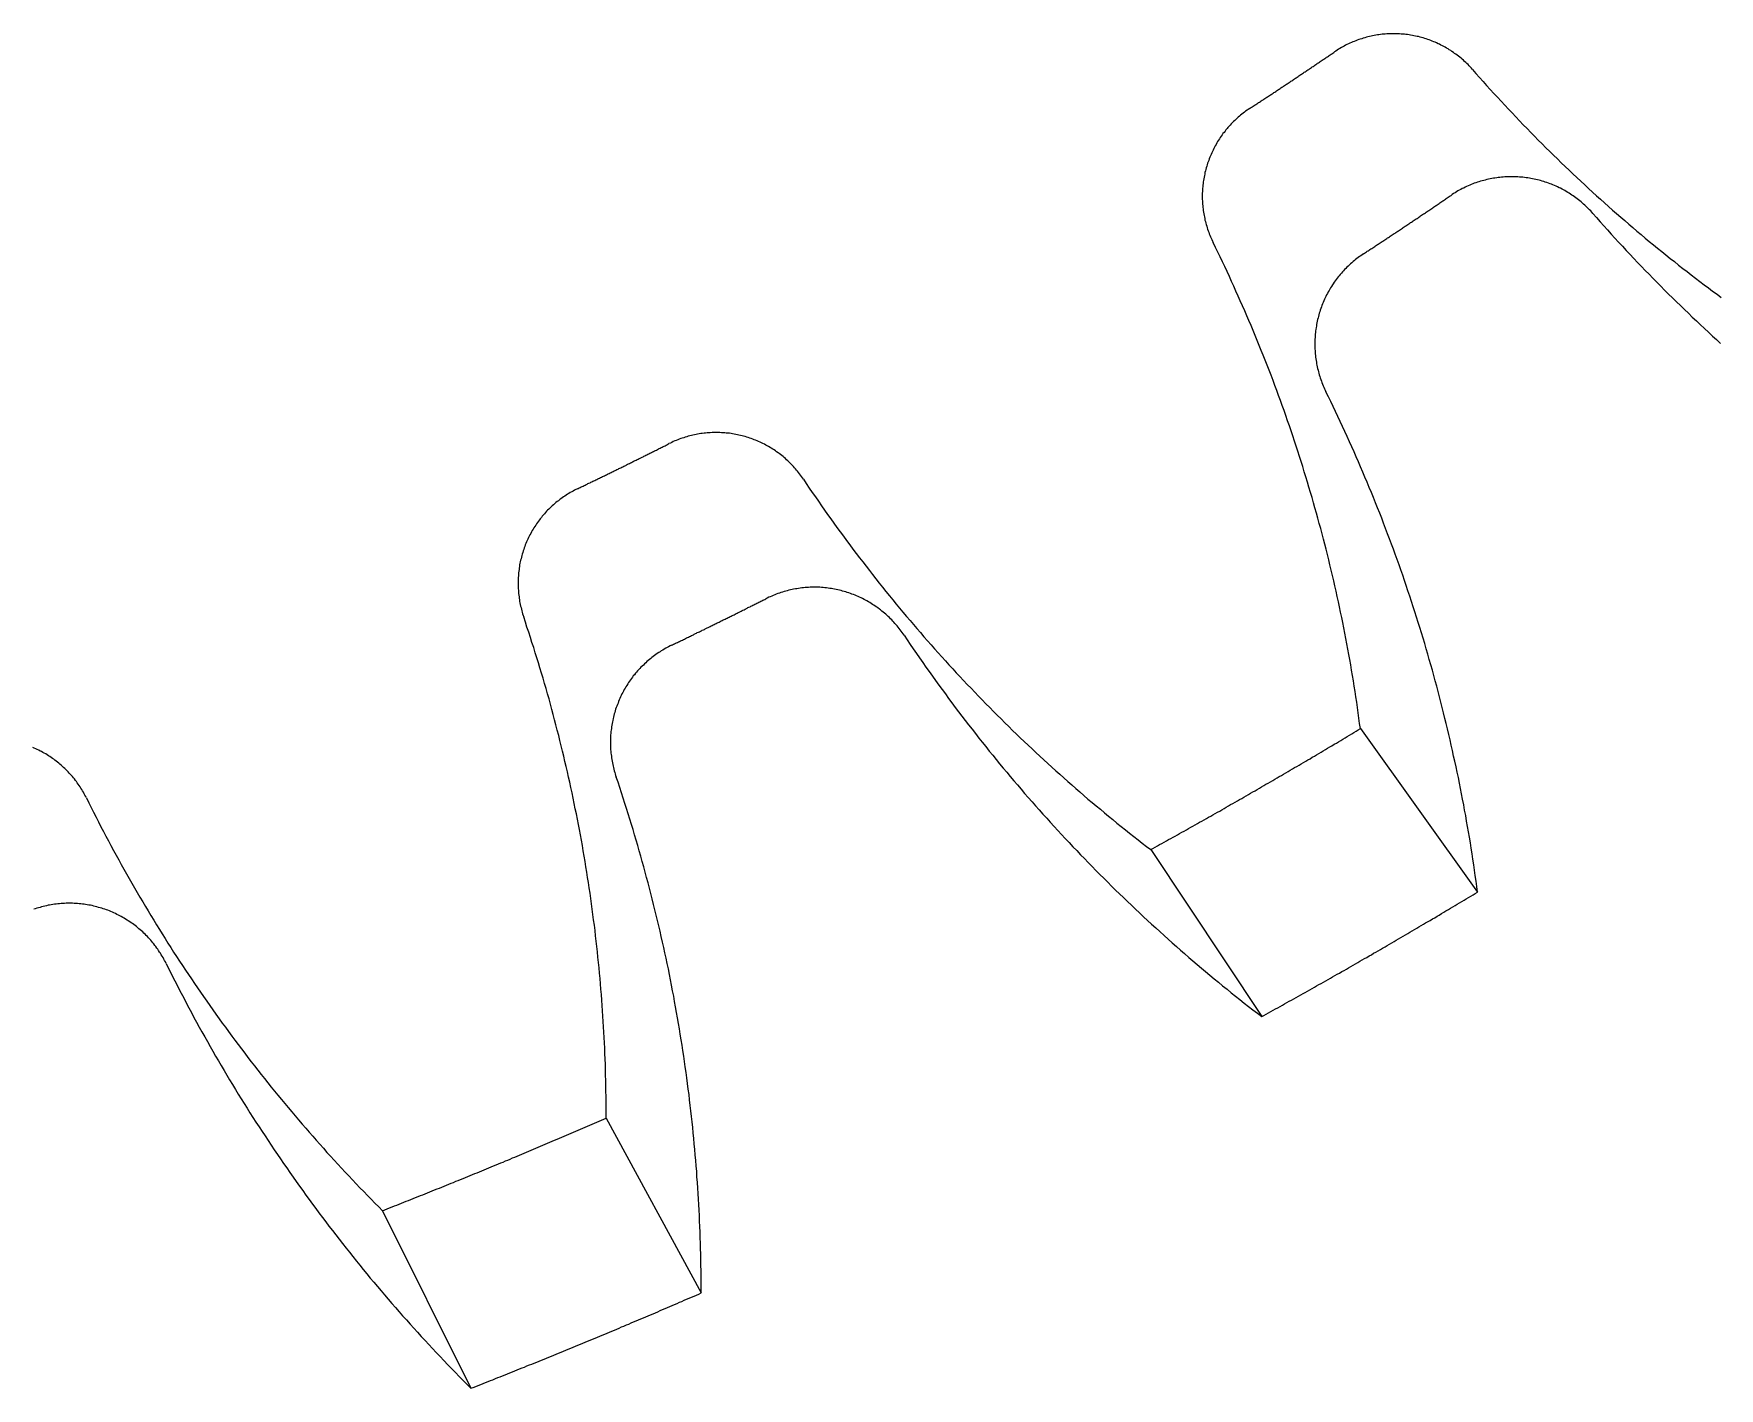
# Model space of a CAD drawing. Header units: millimetres. Extents: x 168.5 to 245.6, y 23.5 to 109.
# Drawn here: x 224.03 to 234.81, y 26.49 to 35.16 of the extents above; entities that cross this region are included whole.
import ezdxf

# ---------------------------------------------------------------- set-up
doc = ezdxf.new("R2010")
doc.units = ezdxf.units.MM
doc.layers.get('0').update_dxf_attribs({"true_color": 0xc2ced6})

# ---------------------------------------------------------------- blocks, each defined once
blk = doc.blocks.new('A$C346350F0')
at = {"color": 0, "linetype": 'Continuous', "lineweight": 0}
for p, q in [((25.467, -35.541), (26.216, -36.586)), ((24.126, -36.315), (24.836, -37.383)), ((20.644, -38.032), (21.252, -39.15)), ((19.214, -38.624), (19.78, -39.76))]:
    blk.add_line(p, q, dxfattribs=at)
for points in [[(26.183, -31.324), (26.176, -31.317), (26.169, -31.309), (26.162, -31.302), (26.155, -31.294), (26.147, -31.287), (26.14, -31.28), (26.133, -31.273), (26.125, -31.266), (26.117, -31.259), (26.11, -31.253), (26.102, -31.246), (26.094, -31.24), (26.086, -31.234), (26.077, -31.228), (26.069, -31.222), (26.061, -31.216), (26.052, -31.21), (26.044, -31.204), (26.035, -31.199), (26.027, -31.193), (26.018, -31.188), (26.009, -31.183), (26, -31.178), (25.991, -31.173), (25.982, -31.169), (25.973, -31.164), (25.964, -31.16), (25.954, -31.155), (25.945, -31.151), (25.936, -31.147), (25.926, -31.143), (25.917, -31.14), (25.907, -31.136), (25.897, -31.133), (25.888, -31.129), (25.878, -31.126), (25.868, -31.123), (25.858, -31.12), (25.848, -31.118), (25.839, -31.115), (25.829, -31.113), (25.819, -31.111), (25.809, -31.109), (25.799, -31.107), (25.788, -31.105), (25.778, -31.103), (25.768, -31.102), (25.758, -31.101), (25.748, -31.1), (25.738, -31.099), (25.728, -31.098), (25.717, -31.097), (25.707, -31.097), (25.697, -31.096), (25.687, -31.096), (25.677, -31.096), (25.666, -31.096), (25.656, -31.096), (25.646, -31.097), (25.636, -31.097), (25.626, -31.098), (25.615, -31.099), (25.605, -31.1), (25.595, -31.101), (25.585, -31.103), (25.575, -31.104), (25.565, -31.106), (25.555, -31.108), (25.545, -31.11), (25.535, -31.112), (25.525, -31.114), (25.515, -31.116), (25.505, -31.119), (25.495, -31.122), (25.485, -31.124), (25.475, -31.128), (25.466, -31.131), (25.456, -31.134), (25.446, -31.137), (25.437, -31.141), (25.427, -31.145), (25.418, -31.149), (25.409, -31.153), (25.399, -31.157), (25.39, -31.161), (25.381, -31.166), (25.372, -31.17), (25.363, -31.175), (25.354, -31.18), (25.345, -31.185), (25.336, -31.19), (25.327, -31.196), (25.318, -31.201), (25.31, -31.207), (25.301, -31.212)], [(24.759, -31.575), (24.764, -31.571), (24.77, -31.567), (24.776, -31.564), (24.782, -31.56), (24.787, -31.556), (24.793, -31.552), (24.799, -31.548), (24.805, -31.545), (24.81, -31.541), (24.816, -31.537), (24.822, -31.533), (24.828, -31.53), (24.833, -31.526), (24.839, -31.522), (24.845, -31.518), (24.85, -31.514), (24.856, -31.511), (24.862, -31.507), (24.868, -31.503), (24.873, -31.499), (24.879, -31.496), (24.885, -31.492), (24.891, -31.488), (24.896, -31.484), (24.902, -31.48), (24.908, -31.477), (24.914, -31.473), (24.919, -31.469), (24.925, -31.465), (24.931, -31.461), (24.936, -31.458), (24.942, -31.454), (24.948, -31.45), (24.954, -31.446), (24.959, -31.442), (24.965, -31.439), (24.971, -31.435), (24.976, -31.431), (24.982, -31.427), (24.988, -31.423), (24.994, -31.419), (24.999, -31.416), (25.005, -31.412), (25.011, -31.408), (25.017, -31.404), (25.022, -31.4), (25.028, -31.397), (25.034, -31.393), (25.039, -31.389), (25.045, -31.385), (25.051, -31.381), (25.056, -31.378), (25.062, -31.374), (25.068, -31.37), (25.074, -31.366), (25.079, -31.362), (25.085, -31.358), (25.091, -31.355), (25.096, -31.351), (25.102, -31.347), (25.108, -31.343), (25.114, -31.339), (25.119, -31.335), (25.125, -31.332), (25.131, -31.328), (25.136, -31.324), (25.142, -31.32), (25.148, -31.316), (25.153, -31.312), (25.159, -31.309), (25.165, -31.305), (25.171, -31.301), (25.176, -31.297), (25.182, -31.293), (25.188, -31.289), (25.193, -31.285), (25.199, -31.282), (25.205, -31.278), (25.21, -31.274), (25.216, -31.27), (25.222, -31.266), (25.228, -31.262), (25.233, -31.259), (25.239, -31.255), (25.245, -31.251), (25.25, -31.247), (25.256, -31.243), (25.262, -31.239), (25.267, -31.235), (25.273, -31.232), (25.279, -31.228), (25.284, -31.224), (25.29, -31.22), (25.296, -31.216), (25.301, -31.212)], [(26.183, -31.324), (26.205, -31.35), (26.228, -31.376), (26.251, -31.401), (26.274, -31.427), (26.297, -31.452), (26.32, -31.478), (26.343, -31.503), (26.367, -31.528), (26.39, -31.553), (26.413, -31.578), (26.437, -31.603), (26.461, -31.628), (26.484, -31.653), (26.508, -31.678), (26.532, -31.703), (26.556, -31.727), (26.58, -31.752), (26.604, -31.776), (26.629, -31.8), (26.653, -31.825), (26.677, -31.849), (26.702, -31.873), (26.726, -31.897), (26.751, -31.921), (26.776, -31.945), (26.801, -31.968), (26.826, -31.992), (26.851, -32.015), (26.876, -32.039), (26.901, -32.062), (26.926, -32.086), (26.951, -32.109), (26.977, -32.132), (27.002, -32.155), (27.028, -32.178), (27.053, -32.201), (27.079, -32.224), (27.105, -32.246), (27.131, -32.269), (27.157, -32.291), (27.183, -32.314), (27.209, -32.336), (27.235, -32.358), (27.261, -32.381), (27.288, -32.403), (27.314, -32.425), (27.341, -32.446), (27.367, -32.468), (27.394, -32.49), (27.42, -32.511), (27.447, -32.533), (27.474, -32.554), (27.501, -32.576), (27.528, -32.597), (27.555, -32.618), (27.582, -32.639), (27.61, -32.66), (27.637, -32.681), (27.664, -32.702), (27.692, -32.722), (27.719, -32.743), (27.747, -32.763), (27.774, -32.784)], [(24.759, -31.575), (24.75, -31.581), (24.742, -31.586), (24.733, -31.592), (24.725, -31.598), (24.717, -31.604), (24.709, -31.611), (24.701, -31.617), (24.693, -31.624), (24.685, -31.63), (24.678, -31.637), (24.67, -31.644), (24.663, -31.651), (24.655, -31.658), (24.648, -31.665), (24.641, -31.673), (24.634, -31.68), (24.627, -31.688), (24.62, -31.695), (24.614, -31.703), (24.607, -31.711), (24.601, -31.719), (24.595, -31.727), (24.588, -31.735), (24.582, -31.743), (24.576, -31.752), (24.571, -31.76), (24.565, -31.769), (24.559, -31.777), (24.554, -31.786), (24.549, -31.795), (24.544, -31.804), (24.539, -31.813), (24.534, -31.822), (24.529, -31.831), (24.525, -31.84), (24.52, -31.849), (24.516, -31.858), (24.512, -31.868), (24.508, -31.877), (24.504, -31.886), (24.5, -31.896), (24.497, -31.906), (24.493, -31.915), (24.49, -31.925), (24.487, -31.935), (24.484, -31.944), (24.481, -31.954), (24.478, -31.964), (24.476, -31.974), (24.473, -31.984), (24.471, -31.994), (24.469, -32.004), (24.467, -32.014), (24.465, -32.024), (24.464, -32.034), (24.462, -32.044), (24.461, -32.054), (24.46, -32.064), (24.459, -32.075), (24.458, -32.085), (24.457, -32.095), (24.457, -32.105), (24.456, -32.115), (24.456, -32.126), (24.456, -32.136), (24.456, -32.146), (24.456, -32.156), (24.457, -32.166), (24.457, -32.177), (24.458, -32.187), (24.459, -32.197), (24.46, -32.207), (24.461, -32.217), (24.462, -32.227), (24.464, -32.238), (24.465, -32.248), (24.467, -32.258), (24.469, -32.268), (24.471, -32.278), (24.473, -32.288), (24.476, -32.298), (24.478, -32.308), (24.481, -32.317), (24.484, -32.327), (24.487, -32.337), (24.49, -32.347), (24.493, -32.356), (24.497, -32.366), (24.5, -32.376), (24.504, -32.385), (24.508, -32.395), (24.512, -32.404), (24.516, -32.413), (24.52, -32.423), (24.525, -32.432)], [(26.953, -32.246), (26.946, -32.238), (26.939, -32.23), (26.931, -32.222), (26.924, -32.215), (26.917, -32.208), (26.909, -32.2), (26.901, -32.193), (26.894, -32.186), (26.886, -32.179), (26.878, -32.172), (26.869, -32.165), (26.861, -32.159), (26.853, -32.152), (26.845, -32.146), (26.836, -32.14), (26.827, -32.134), (26.819, -32.128), (26.81, -32.122), (26.801, -32.116), (26.792, -32.111), (26.783, -32.106), (26.774, -32.1), (26.765, -32.095), (26.756, -32.09), (26.746, -32.085), (26.737, -32.081), (26.727, -32.076), (26.718, -32.072), (26.708, -32.067), (26.698, -32.063), (26.689, -32.059), (26.679, -32.056), (26.669, -32.052), (26.659, -32.048), (26.649, -32.045), (26.639, -32.042), (26.629, -32.039), (26.619, -32.036), (26.609, -32.033), (26.599, -32.031), (26.588, -32.028), (26.578, -32.026), (26.568, -32.024), (26.557, -32.022), (26.547, -32.02), (26.537, -32.018), (26.526, -32.017), (26.516, -32.016), (26.505, -32.014), (26.495, -32.013), (26.484, -32.013), (26.474, -32.012), (26.463, -32.011), (26.453, -32.011), (26.442, -32.011), (26.432, -32.011), (26.421, -32.011), (26.411, -32.011), (26.4, -32.012), (26.39, -32.012), (26.379, -32.013), (26.369, -32.014), (26.358, -32.015), (26.348, -32.016), (26.338, -32.017), (26.327, -32.019), (26.317, -32.021), (26.306, -32.023), (26.296, -32.025), (26.286, -32.027), (26.275, -32.029), (26.265, -32.032), (26.255, -32.034), (26.245, -32.037), (26.235, -32.04), (26.225, -32.043), (26.215, -32.046), (26.205, -32.05), (26.195, -32.053), (26.185, -32.057), (26.175, -32.061), (26.166, -32.065), (26.156, -32.069), (26.146, -32.074), (26.137, -32.078), (26.127, -32.083), (26.118, -32.087), (26.109, -32.092), (26.099, -32.097), (26.09, -32.102), (26.081, -32.108), (26.072, -32.113), (26.063, -32.119), (26.054, -32.124), (26.046, -32.13)], [(25.487, -32.504), (25.493, -32.5), (25.499, -32.496), (25.505, -32.492), (25.511, -32.488), (25.516, -32.484), (25.522, -32.48), (25.528, -32.477), (25.534, -32.473), (25.54, -32.469), (25.546, -32.465), (25.552, -32.461), (25.558, -32.457), (25.564, -32.453), (25.57, -32.449), (25.576, -32.445), (25.581, -32.442), (25.587, -32.438), (25.593, -32.434), (25.599, -32.43), (25.605, -32.426), (25.611, -32.422), (25.617, -32.418), (25.623, -32.414), (25.629, -32.41), (25.635, -32.406), (25.64, -32.402), (25.646, -32.399), (25.652, -32.395), (25.658, -32.391), (25.664, -32.387), (25.67, -32.383), (25.676, -32.379), (25.682, -32.375), (25.688, -32.371), (25.694, -32.367), (25.699, -32.363), (25.705, -32.359), (25.711, -32.356), (25.717, -32.352), (25.723, -32.348), (25.729, -32.344), (25.735, -32.34), (25.741, -32.336), (25.747, -32.332), (25.752, -32.328), (25.758, -32.324), (25.764, -32.32), (25.77, -32.316), (25.776, -32.312), (25.782, -32.308), (25.788, -32.304), (25.794, -32.301), (25.799, -32.297), (25.805, -32.293), (25.811, -32.289), (25.817, -32.285), (25.823, -32.281), (25.829, -32.277), (25.835, -32.273), (25.841, -32.269), (25.846, -32.265), (25.852, -32.261), (25.858, -32.257), (25.864, -32.253), (25.87, -32.249), (25.876, -32.245), (25.882, -32.241), (25.888, -32.237), (25.893, -32.233), (25.899, -32.23), (25.905, -32.226), (25.911, -32.222), (25.917, -32.218), (25.923, -32.214), (25.929, -32.21), (25.934, -32.206), (25.94, -32.202), (25.946, -32.198), (25.952, -32.194), (25.958, -32.19), (25.964, -32.186), (25.97, -32.182), (25.975, -32.178), (25.981, -32.174), (25.987, -32.17), (25.993, -32.166), (25.999, -32.162), (26.005, -32.158), (26.011, -32.154), (26.016, -32.15), (26.022, -32.146), (26.028, -32.142), (26.034, -32.138), (26.04, -32.134), (26.046, -32.13)], [(26.953, -32.246), (26.976, -32.272), (27, -32.299), (27.023, -32.325), (27.047, -32.351), (27.07, -32.378), (27.094, -32.404), (27.118, -32.43), (27.142, -32.456), (27.166, -32.482), (27.19, -32.507), (27.215, -32.533), (27.239, -32.559), (27.263, -32.584), (27.288, -32.61), (27.313, -32.635), (27.337, -32.66), (27.362, -32.686), (27.387, -32.711), (27.412, -32.736), (27.437, -32.761), (27.462, -32.786), (27.487, -32.81), (27.513, -32.835), (27.538, -32.86), (27.564, -32.884), (27.589, -32.909), (27.615, -32.933), (27.64, -32.957), (27.666, -32.981), (27.692, -33.006), (27.718, -33.03), (27.744, -33.053), (27.77, -33.077)], [(25.467, -35.541), (25.462, -35.507), (25.457, -35.473), (25.453, -35.439), (25.448, -35.405), (25.443, -35.371), (25.438, -35.337), (25.433, -35.303), (25.427, -35.269), (25.422, -35.235), (25.416, -35.201), (25.41, -35.167), (25.405, -35.133), (25.399, -35.099), (25.393, -35.066), (25.387, -35.032), (25.38, -34.998), (25.374, -34.964), (25.367, -34.931), (25.361, -34.897), (25.354, -34.863), (25.347, -34.83), (25.34, -34.796), (25.333, -34.762), (25.326, -34.729), (25.319, -34.695), (25.311, -34.662), (25.304, -34.628), (25.296, -34.595), (25.288, -34.561), (25.28, -34.528), (25.272, -34.494), (25.264, -34.461), (25.256, -34.428), (25.247, -34.394), (25.239, -34.361), (25.23, -34.328), (25.222, -34.295), (25.213, -34.261), (25.204, -34.228), (25.195, -34.195), (25.186, -34.162), (25.176, -34.129), (25.167, -34.096), (25.158, -34.063), (25.148, -34.03), (25.138, -33.997), (25.128, -33.964), (25.118, -33.931), (25.108, -33.898), (25.098, -33.865), (25.088, -33.833), (25.077, -33.8), (25.067, -33.767), (25.056, -33.735), (25.046, -33.702), (25.035, -33.669), (25.024, -33.637), (25.013, -33.604), (25.001, -33.572), (24.99, -33.539), (24.979, -33.507), (24.967, -33.475), (24.956, -33.442), (24.944, -33.41), (24.932, -33.378), (24.92, -33.346), (24.908, -33.314), (24.896, -33.281), (24.883, -33.249), (24.871, -33.217), (24.858, -33.185), (24.846, -33.153), (24.833, -33.122), (24.82, -33.09), (24.807, -33.058), (24.794, -33.026), (24.781, -32.994), (24.768, -32.963), (24.754, -32.931), (24.741, -32.9), (24.727, -32.868), (24.713, -32.837), (24.699, -32.805), (24.686, -32.774), (24.671, -32.742), (24.657, -32.711), (24.643, -32.68), (24.629, -32.649), (24.614, -32.618), (24.6, -32.586), (24.585, -32.555), (24.57, -32.524), (24.555, -32.493), (24.54, -32.463), (24.525, -32.432)], [(25.487, -32.504), (25.478, -32.51), (25.469, -32.516), (25.461, -32.522), (25.452, -32.528), (25.444, -32.534), (25.436, -32.541), (25.428, -32.547), (25.42, -32.554), (25.412, -32.561), (25.404, -32.568), (25.396, -32.575), (25.388, -32.582), (25.381, -32.59), (25.373, -32.597), (25.366, -32.605), (25.359, -32.612), (25.352, -32.62), (25.345, -32.628), (25.338, -32.636), (25.331, -32.644), (25.325, -32.652), (25.318, -32.66), (25.312, -32.669), (25.306, -32.677), (25.299, -32.686), (25.293, -32.695), (25.288, -32.703), (25.282, -32.712), (25.276, -32.721), (25.271, -32.73), (25.266, -32.739), (25.261, -32.748), (25.256, -32.758), (25.251, -32.767), (25.246, -32.776), (25.241, -32.786), (25.237, -32.795), (25.233, -32.805), (25.229, -32.815), (25.225, -32.824), (25.221, -32.834), (25.217, -32.844), (25.214, -32.854), (25.21, -32.864), (25.207, -32.874), (25.204, -32.884), (25.201, -32.894), (25.198, -32.904), (25.196, -32.914), (25.193, -32.925), (25.191, -32.935), (25.189, -32.945), (25.187, -32.956), (25.185, -32.966), (25.183, -32.976), (25.182, -32.987), (25.18, -32.997), (25.179, -33.008), (25.178, -33.018), (25.177, -33.029), (25.177, -33.039), (25.176, -33.05), (25.176, -33.06), (25.175, -33.071), (25.175, -33.081), (25.175, -33.092), (25.176, -33.102), (25.176, -33.113), (25.177, -33.123), (25.177, -33.134), (25.178, -33.144), (25.179, -33.155), (25.18, -33.165), (25.182, -33.176), (25.183, -33.186), (25.185, -33.196), (25.187, -33.207), (25.189, -33.217), (25.191, -33.227), (25.193, -33.238), (25.196, -33.248), (25.198, -33.258), (25.201, -33.268), (25.204, -33.278), (25.207, -33.288), (25.21, -33.298), (25.214, -33.308), (25.217, -33.318), (25.221, -33.328), (25.225, -33.338), (25.229, -33.348), (25.233, -33.357), (25.237, -33.367), (25.242, -33.376), (25.246, -33.386)], [(26.216, -36.586), (26.211, -36.551), (26.206, -36.516), (26.201, -36.481), (26.196, -36.446), (26.191, -36.411), (26.186, -36.376), (26.181, -36.341), (26.175, -36.306), (26.17, -36.271), (26.164, -36.236), (26.158, -36.202), (26.152, -36.167), (26.146, -36.132), (26.14, -36.097), (26.133, -36.062), (26.127, -36.028), (26.12, -35.993), (26.114, -35.958), (26.107, -35.923), (26.1, -35.889), (26.093, -35.854), (26.086, -35.819), (26.078, -35.785), (26.071, -35.75), (26.063, -35.716), (26.056, -35.681), (26.048, -35.647), (26.04, -35.612), (26.032, -35.578), (26.024, -35.543), (26.016, -35.509), (26.007, -35.475), (25.999, -35.44), (25.99, -35.406), (25.981, -35.372), (25.973, -35.338), (25.964, -35.303), (25.955, -35.269), (25.945, -35.235), (25.936, -35.201), (25.927, -35.167), (25.917, -35.133), (25.907, -35.099), (25.898, -35.065), (25.888, -35.031), (25.878, -34.997), (25.868, -34.963), (25.857, -34.929), (25.847, -34.895), (25.837, -34.862), (25.826, -34.828), (25.815, -34.794), (25.804, -34.761), (25.793, -34.727), (25.782, -34.693), (25.771, -34.66), (25.76, -34.626), (25.748, -34.593), (25.737, -34.559), (25.725, -34.526), (25.714, -34.493), (25.702, -34.459), (25.69, -34.426), (25.678, -34.393), (25.665, -34.36), (25.653, -34.327), (25.641, -34.294), (25.628, -34.26), (25.615, -34.227), (25.603, -34.195), (25.59, -34.162), (25.577, -34.129), (25.564, -34.096), (25.55, -34.063), (25.537, -34.03), (25.523, -33.998), (25.51, -33.965), (25.496, -33.932), (25.482, -33.9), (25.468, -33.867), (25.454, -33.835), (25.44, -33.803), (25.426, -33.77), (25.412, -33.738), (25.397, -33.706), (25.383, -33.673), (25.368, -33.641), (25.353, -33.609), (25.338, -33.577), (25.323, -33.545), (25.308, -33.513), (25.293, -33.481), (25.277, -33.449), (25.262, -33.418), (25.246, -33.386)], [(20.46, -34.007), (20.466, -34.004), (20.472, -34.001), (20.479, -33.998), (20.485, -33.995), (20.491, -33.992), (20.497, -33.989), (20.503, -33.986), (20.51, -33.983), (20.516, -33.98), (20.522, -33.977), (20.528, -33.974), (20.534, -33.971), (20.541, -33.968), (20.547, -33.965), (20.553, -33.962), (20.559, -33.959), (20.565, -33.956), (20.571, -33.953), (20.578, -33.95), (20.584, -33.947), (20.59, -33.944), (20.596, -33.941), (20.602, -33.938), (20.609, -33.935), (20.615, -33.932), (20.621, -33.929), (20.627, -33.926), (20.633, -33.923), (20.639, -33.92), (20.646, -33.917), (20.652, -33.914), (20.658, -33.911), (20.664, -33.908), (20.67, -33.905), (20.676, -33.902), (20.683, -33.899), (20.689, -33.896), (20.695, -33.893), (20.701, -33.89), (20.707, -33.887), (20.713, -33.884), (20.72, -33.881), (20.726, -33.878), (20.732, -33.875), (20.738, -33.872), (20.744, -33.869), (20.75, -33.866), (20.757, -33.863), (20.763, -33.86), (20.769, -33.857), (20.775, -33.853), (20.781, -33.85), (20.787, -33.847), (20.794, -33.844), (20.8, -33.841), (20.806, -33.838), (20.812, -33.835), (20.818, -33.832), (20.824, -33.829), (20.83, -33.826), (20.837, -33.823), (20.843, -33.82), (20.849, -33.817), (20.855, -33.814), (20.861, -33.811), (20.867, -33.808), (20.874, -33.805), (20.88, -33.802), (20.886, -33.799), (20.892, -33.795), (20.898, -33.792), (20.904, -33.789), (20.91, -33.786), (20.917, -33.783), (20.923, -33.78), (20.929, -33.777), (20.935, -33.774), (20.941, -33.771), (20.947, -33.768), (20.954, -33.765), (20.96, -33.762), (20.966, -33.759), (20.972, -33.756), (20.978, -33.752), (20.984, -33.749), (20.99, -33.746), (20.997, -33.743), (21.003, -33.74), (21.009, -33.737), (21.015, -33.734), (21.021, -33.731), (21.027, -33.728), (21.033, -33.725), (21.039, -33.722), (21.046, -33.718)], [(21.905, -33.945), (21.899, -33.936), (21.893, -33.928), (21.887, -33.919), (21.881, -33.911), (21.875, -33.903), (21.868, -33.895), (21.862, -33.887), (21.855, -33.88), (21.848, -33.872), (21.842, -33.864), (21.835, -33.857), (21.828, -33.849), (21.82, -33.842), (21.813, -33.835), (21.806, -33.828), (21.798, -33.821), (21.791, -33.814), (21.783, -33.807), (21.775, -33.801), (21.767, -33.794), (21.759, -33.788), (21.751, -33.782), (21.743, -33.776), (21.734, -33.77), (21.726, -33.764), (21.718, -33.758), (21.709, -33.753), (21.7, -33.747), (21.692, -33.742), (21.683, -33.737), (21.674, -33.732), (21.665, -33.727), (21.656, -33.722), (21.647, -33.717), (21.638, -33.713), (21.628, -33.709), (21.619, -33.704), (21.61, -33.7), (21.6, -33.696), (21.591, -33.693), (21.581, -33.689), (21.572, -33.685), (21.562, -33.682), (21.552, -33.679), (21.543, -33.676), (21.533, -33.673), (21.523, -33.67), (21.513, -33.668), (21.503, -33.665), (21.493, -33.663), (21.483, -33.661), (21.473, -33.659), (21.463, -33.657), (21.453, -33.655), (21.443, -33.654), (21.433, -33.652), (21.423, -33.651), (21.412, -33.65), (21.402, -33.649), (21.392, -33.648), (21.382, -33.648), (21.372, -33.647), (21.361, -33.647), (21.351, -33.647), (21.341, -33.647), (21.331, -33.647), (21.321, -33.647), (21.31, -33.648), (21.3, -33.648), (21.29, -33.649), (21.28, -33.65), (21.27, -33.651), (21.259, -33.653), (21.249, -33.654), (21.239, -33.656), (21.229, -33.657), (21.219, -33.659), (21.209, -33.661), (21.199, -33.663), (21.189, -33.666), (21.179, -33.668), (21.169, -33.671), (21.16, -33.674), (21.15, -33.677), (21.14, -33.68), (21.13, -33.683), (21.121, -33.686), (21.111, -33.69), (21.102, -33.693), (21.092, -33.697), (21.083, -33.701), (21.073, -33.705), (21.064, -33.71), (21.055, -33.714), (21.046, -33.718)], [(21.905, -33.945), (21.924, -33.973), (21.943, -34.002), (21.962, -34.03), (21.982, -34.058), (22.001, -34.087), (22.021, -34.115), (22.041, -34.143), (22.06, -34.171), (22.08, -34.199), (22.1, -34.227), (22.12, -34.255), (22.141, -34.282), (22.161, -34.31), (22.181, -34.338), (22.202, -34.365), (22.222, -34.393), (22.243, -34.42), (22.264, -34.448), (22.285, -34.475), (22.306, -34.502), (22.327, -34.529), (22.348, -34.556), (22.369, -34.583), (22.39, -34.61), (22.412, -34.637), (22.433, -34.664), (22.455, -34.691), (22.477, -34.717), (22.499, -34.744), (22.52, -34.77), (22.542, -34.797), (22.564, -34.823), (22.587, -34.849), (22.609, -34.875), (22.631, -34.901), (22.654, -34.927), (22.676, -34.953), (22.699, -34.979), (22.722, -35.005), (22.744, -35.031), (22.767, -35.056), (22.79, -35.082), (22.813, -35.107), (22.836, -35.133), (22.86, -35.158), (22.883, -35.183), (22.906, -35.208), (22.93, -35.233), (22.953, -35.258), (22.977, -35.283), (23.001, -35.308), (23.025, -35.333), (23.048, -35.357), (23.072, -35.382), (23.097, -35.406), (23.121, -35.431), (23.145, -35.455), (23.169, -35.479), (23.194, -35.504), (23.218, -35.528), (23.243, -35.552), (23.268, -35.576), (23.292, -35.599), (23.317, -35.623), (23.342, -35.647), (23.367, -35.67), (23.392, -35.694), (23.417, -35.717), (23.443, -35.74), (23.468, -35.764), (23.493, -35.787), (23.519, -35.81), (23.544, -35.833), (23.57, -35.856), (23.596, -35.878), (23.621, -35.901), (23.647, -35.924), (23.673, -35.946), (23.699, -35.969), (23.725, -35.991), (23.752, -36.013), (23.778, -36.035), (23.804, -36.057), (23.831, -36.079), (23.857, -36.101), (23.884, -36.123), (23.91, -36.145), (23.937, -36.166), (23.964, -36.188), (23.991, -36.209), (24.018, -36.23), (24.045, -36.252), (24.072, -36.273), (24.099, -36.294), (24.126, -36.315)], [(20.46, -34.007), (20.451, -34.012), (20.442, -34.016), (20.433, -34.021), (20.424, -34.026), (20.415, -34.031), (20.406, -34.036), (20.397, -34.042), (20.389, -34.047), (20.38, -34.053), (20.372, -34.058), (20.363, -34.064), (20.355, -34.07), (20.347, -34.076), (20.339, -34.083), (20.331, -34.089), (20.323, -34.095), (20.315, -34.102), (20.307, -34.109), (20.3, -34.116), (20.292, -34.122), (20.285, -34.13), (20.278, -34.137), (20.27, -34.144), (20.263, -34.151), (20.256, -34.159), (20.25, -34.166), (20.243, -34.174), (20.236, -34.182), (20.23, -34.19), (20.223, -34.198), (20.217, -34.206), (20.211, -34.214), (20.205, -34.222), (20.199, -34.231), (20.194, -34.239), (20.188, -34.248), (20.182, -34.256), (20.177, -34.265), (20.172, -34.274), (20.167, -34.283), (20.162, -34.292), (20.157, -34.301), (20.152, -34.31), (20.148, -34.319), (20.144, -34.328), (20.139, -34.338), (20.135, -34.347), (20.131, -34.356), (20.127, -34.366), (20.124, -34.375), (20.12, -34.385), (20.117, -34.395), (20.114, -34.404), (20.111, -34.414), (20.108, -34.424), (20.105, -34.434), (20.102, -34.444), (20.1, -34.454), (20.097, -34.463), (20.095, -34.473), (20.093, -34.483), (20.091, -34.494), (20.09, -34.504), (20.088, -34.514), (20.087, -34.524), (20.086, -34.534), (20.084, -34.544), (20.083, -34.554), (20.083, -34.564), (20.082, -34.575), (20.082, -34.585), (20.081, -34.595), (20.081, -34.605), (20.081, -34.616), (20.081, -34.626), (20.082, -34.636), (20.082, -34.646), (20.083, -34.656), (20.083, -34.667), (20.084, -34.677), (20.085, -34.687), (20.087, -34.697), (20.088, -34.707), (20.09, -34.717), (20.091, -34.727), (20.093, -34.737), (20.095, -34.747), (20.097, -34.757), (20.1, -34.767), (20.102, -34.777), (20.105, -34.787), (20.107, -34.797), (20.11, -34.807), (20.113, -34.817), (20.117, -34.826)], [(22.549, -34.943), (22.543, -34.934), (22.537, -34.926), (22.531, -34.917), (22.525, -34.909), (22.518, -34.901), (22.512, -34.892), (22.505, -34.884), (22.498, -34.876), (22.491, -34.868), (22.484, -34.86), (22.477, -34.853), (22.47, -34.845), (22.462, -34.838), (22.455, -34.83), (22.447, -34.823), (22.439, -34.816), (22.432, -34.809), (22.424, -34.802), (22.416, -34.795), (22.407, -34.789), (22.399, -34.782), (22.391, -34.776), (22.382, -34.769), (22.374, -34.763), (22.365, -34.757), (22.356, -34.751), (22.348, -34.746), (22.339, -34.74), (22.33, -34.735), (22.321, -34.729), (22.311, -34.724), (22.302, -34.719), (22.293, -34.714), (22.284, -34.709), (22.274, -34.705), (22.265, -34.7), (22.255, -34.696), (22.245, -34.692), (22.236, -34.688), (22.226, -34.684), (22.216, -34.68), (22.206, -34.676), (22.196, -34.673), (22.186, -34.67), (22.176, -34.666), (22.166, -34.663), (22.156, -34.661), (22.146, -34.658), (22.136, -34.655), (22.125, -34.653), (22.115, -34.651), (22.105, -34.649), (22.094, -34.647), (22.084, -34.645), (22.074, -34.644), (22.063, -34.642), (22.053, -34.641), (22.042, -34.64), (22.032, -34.639), (22.021, -34.638), (22.011, -34.637), (22, -34.637), (21.99, -34.637), (21.979, -34.637), (21.969, -34.637), (21.958, -34.637), (21.948, -34.637), (21.937, -34.638), (21.927, -34.638), (21.916, -34.639), (21.906, -34.64), (21.895, -34.641), (21.885, -34.642), (21.874, -34.644), (21.864, -34.646), (21.854, -34.647), (21.843, -34.649), (21.833, -34.651), (21.823, -34.654), (21.812, -34.656), (21.802, -34.659), (21.792, -34.661), (21.782, -34.664), (21.772, -34.667), (21.762, -34.67), (21.752, -34.674), (21.742, -34.677), (21.732, -34.681), (21.722, -34.685), (21.713, -34.689), (21.703, -34.693), (21.693, -34.697), (21.684, -34.701), (21.674, -34.706), (21.665, -34.71)], [(21.062, -35.008), (21.068, -35.005), (21.075, -35.001), (21.081, -34.998), (21.087, -34.995), (21.094, -34.992), (21.1, -34.989), (21.107, -34.986), (21.113, -34.983), (21.119, -34.98), (21.126, -34.977), (21.132, -34.974), (21.138, -34.971), (21.145, -34.968), (21.151, -34.964), (21.157, -34.961), (21.164, -34.958), (21.17, -34.955), (21.177, -34.952), (21.183, -34.949), (21.189, -34.946), (21.196, -34.943), (21.202, -34.94), (21.208, -34.937), (21.215, -34.933), (21.221, -34.93), (21.227, -34.927), (21.234, -34.924), (21.24, -34.921), (21.247, -34.918), (21.253, -34.915), (21.259, -34.912), (21.266, -34.909), (21.272, -34.906), (21.278, -34.902), (21.285, -34.899), (21.291, -34.896), (21.297, -34.893), (21.304, -34.89), (21.31, -34.887), (21.316, -34.884), (21.323, -34.881), (21.329, -34.877), (21.335, -34.874), (21.342, -34.871), (21.348, -34.868), (21.354, -34.865), (21.361, -34.862), (21.367, -34.859), (21.374, -34.856), (21.38, -34.852), (21.386, -34.849), (21.393, -34.846), (21.399, -34.843), (21.405, -34.84), (21.412, -34.837), (21.418, -34.834), (21.424, -34.831), (21.431, -34.827), (21.437, -34.824), (21.443, -34.821), (21.45, -34.818), (21.456, -34.815), (21.462, -34.812), (21.469, -34.809), (21.475, -34.805), (21.481, -34.802), (21.488, -34.799), (21.494, -34.796), (21.5, -34.793), (21.507, -34.79), (21.513, -34.786), (21.519, -34.783), (21.526, -34.78), (21.532, -34.777), (21.538, -34.774), (21.545, -34.771), (21.551, -34.767), (21.557, -34.764), (21.564, -34.761), (21.57, -34.758), (21.576, -34.755), (21.583, -34.752), (21.589, -34.748), (21.595, -34.745), (21.602, -34.742), (21.608, -34.739), (21.614, -34.736), (21.62, -34.733), (21.627, -34.729), (21.633, -34.726), (21.639, -34.723), (21.646, -34.72), (21.652, -34.717), (21.658, -34.714), (21.665, -34.71)], [(20.644, -38.032), (20.644, -37.997), (20.644, -37.963), (20.644, -37.928), (20.644, -37.894), (20.643, -37.86), (20.642, -37.825), (20.642, -37.791), (20.641, -37.757), (20.64, -37.722), (20.639, -37.688), (20.638, -37.654), (20.636, -37.619), (20.635, -37.585), (20.633, -37.551), (20.631, -37.517), (20.63, -37.482), (20.628, -37.448), (20.626, -37.414), (20.624, -37.379), (20.621, -37.345), (20.619, -37.311), (20.616, -37.277), (20.614, -37.242), (20.611, -37.208), (20.608, -37.174), (20.605, -37.14), (20.602, -37.105), (20.599, -37.071), (20.595, -37.037), (20.592, -37.003), (20.588, -36.969), (20.585, -36.935), (20.581, -36.9), (20.577, -36.866), (20.573, -36.832), (20.569, -36.798), (20.564, -36.764), (20.56, -36.73), (20.555, -36.696), (20.551, -36.662), (20.546, -36.628), (20.541, -36.594), (20.536, -36.56), (20.531, -36.526), (20.526, -36.492), (20.52, -36.458), (20.515, -36.424), (20.509, -36.39), (20.504, -36.356), (20.498, -36.323), (20.492, -36.289), (20.486, -36.255), (20.48, -36.221), (20.473, -36.187), (20.467, -36.154), (20.46, -36.12), (20.454, -36.086), (20.447, -36.053), (20.44, -36.019), (20.433, -35.985), (20.426, -35.952), (20.419, -35.918), (20.412, -35.884), (20.404, -35.851), (20.397, -35.817), (20.389, -35.784), (20.381, -35.751), (20.373, -35.717), (20.365, -35.684), (20.357, -35.65), (20.349, -35.617), (20.341, -35.584), (20.332, -35.55), (20.323, -35.517), (20.315, -35.484), (20.306, -35.451), (20.297, -35.418), (20.288, -35.384), (20.279, -35.351), (20.269, -35.318), (20.26, -35.285), (20.251, -35.252), (20.241, -35.219), (20.231, -35.186), (20.221, -35.153), (20.211, -35.121), (20.201, -35.088), (20.191, -35.055), (20.181, -35.022), (20.17, -34.989), (20.16, -34.957), (20.149, -34.924), (20.138, -34.891), (20.128, -34.859), (20.117, -34.826)], [(21.062, -35.008), (21.053, -35.012), (21.043, -35.017), (21.034, -35.022), (21.025, -35.027), (21.016, -35.032), (21.006, -35.038), (20.997, -35.043), (20.989, -35.049), (20.98, -35.054), (20.971, -35.06), (20.962, -35.066), (20.954, -35.073), (20.945, -35.079), (20.937, -35.085), (20.929, -35.092), (20.921, -35.098), (20.913, -35.105), (20.905, -35.112), (20.897, -35.119), (20.889, -35.126), (20.882, -35.134), (20.874, -35.141), (20.867, -35.148), (20.859, -35.156), (20.852, -35.164), (20.845, -35.172), (20.838, -35.179), (20.832, -35.187), (20.825, -35.196), (20.818, -35.204), (20.812, -35.212), (20.806, -35.221), (20.799, -35.229), (20.793, -35.238), (20.788, -35.246), (20.782, -35.255), (20.776, -35.264), (20.771, -35.273), (20.765, -35.282), (20.76, -35.291), (20.755, -35.301), (20.75, -35.31), (20.745, -35.319), (20.741, -35.329), (20.736, -35.338), (20.732, -35.348), (20.728, -35.357), (20.723, -35.367), (20.72, -35.377), (20.716, -35.387), (20.712, -35.397), (20.709, -35.406), (20.705, -35.416), (20.702, -35.426), (20.699, -35.437), (20.696, -35.447), (20.694, -35.457), (20.691, -35.467), (20.689, -35.477), (20.686, -35.488), (20.684, -35.498), (20.682, -35.508), (20.681, -35.519), (20.679, -35.529), (20.678, -35.539), (20.676, -35.55), (20.675, -35.56), (20.674, -35.571), (20.673, -35.581), (20.673, -35.592), (20.672, -35.602), (20.672, -35.613), (20.672, -35.623), (20.672, -35.634), (20.672, -35.644), (20.672, -35.655), (20.673, -35.665), (20.673, -35.676), (20.674, -35.686), (20.675, -35.697), (20.676, -35.707), (20.678, -35.718), (20.679, -35.728), (20.681, -35.739), (20.682, -35.749), (20.684, -35.759), (20.686, -35.77), (20.688, -35.78), (20.691, -35.79), (20.693, -35.8), (20.696, -35.811), (20.699, -35.821), (20.702, -35.831), (20.705, -35.841), (20.708, -35.851)], [(22.549, -34.943), (22.569, -34.972), (22.588, -35.002), (22.608, -35.031), (22.628, -35.06), (22.648, -35.089), (22.669, -35.118), (22.689, -35.147), (22.709, -35.176), (22.73, -35.205), (22.75, -35.234), (22.771, -35.262), (22.792, -35.291), (22.813, -35.319), (22.834, -35.348), (22.855, -35.376), (22.876, -35.405), (22.897, -35.433), (22.919, -35.461), (22.94, -35.489), (22.962, -35.517), (22.984, -35.545), (23.005, -35.573), (23.027, -35.601), (23.049, -35.628), (23.071, -35.656), (23.093, -35.684), (23.116, -35.711), (23.138, -35.738), (23.16, -35.766), (23.183, -35.793), (23.206, -35.82), (23.228, -35.847), (23.251, -35.874), (23.274, -35.901), (23.297, -35.928), (23.32, -35.955), (23.343, -35.982), (23.367, -36.008), (23.39, -36.035), (23.413, -36.061), (23.437, -36.087), (23.461, -36.114), (23.484, -36.14), (23.508, -36.166), (23.532, -36.192), (23.556, -36.218), (23.58, -36.244), (23.604, -36.27), (23.629, -36.296), (23.653, -36.321), (23.677, -36.347), (23.702, -36.372), (23.727, -36.398), (23.751, -36.423), (23.776, -36.448), (23.801, -36.473), (23.826, -36.498), (23.851, -36.523), (23.876, -36.548), (23.901, -36.573), (23.927, -36.597), (23.952, -36.622), (23.977, -36.647), (24.003, -36.671), (24.029, -36.695), (24.054, -36.72), (24.08, -36.744), (24.106, -36.768), (24.132, -36.792), (24.158, -36.816), (24.184, -36.839), (24.211, -36.863), (24.237, -36.887), (24.263, -36.91), (24.29, -36.934), (24.316, -36.957), (24.343, -36.98), (24.37, -37.004), (24.396, -37.027), (24.423, -37.05), (24.45, -37.072), (24.477, -37.095), (24.504, -37.118), (24.532, -37.141), (24.559, -37.163), (24.586, -37.185), (24.614, -37.208), (24.641, -37.23), (24.669, -37.252), (24.696, -37.274), (24.724, -37.296), (24.752, -37.318), (24.78, -37.34), (24.808, -37.361), (24.836, -37.383)], [(24.126, -36.315), (24.14, -36.307), (24.155, -36.299), (24.169, -36.291), (24.183, -36.283), (24.197, -36.275), (24.212, -36.267), (24.226, -36.259), (24.24, -36.251), (24.254, -36.243), (24.269, -36.236), (24.283, -36.228), (24.297, -36.22), (24.311, -36.212), (24.325, -36.204), (24.34, -36.196), (24.354, -36.188), (24.368, -36.18), (24.382, -36.172), (24.396, -36.164), (24.411, -36.156), (24.425, -36.148), (24.439, -36.14), (24.453, -36.132), (24.467, -36.124), (24.482, -36.116), (24.496, -36.108), (24.51, -36.1), (24.524, -36.092), (24.538, -36.084), (24.553, -36.076), (24.567, -36.068), (24.581, -36.06), (24.595, -36.051), (24.609, -36.043), (24.623, -36.035), (24.637, -36.027), (24.652, -36.019), (24.666, -36.011), (24.68, -36.003), (24.694, -35.995), (24.708, -35.987), (24.722, -35.979), (24.736, -35.971), (24.751, -35.962), (24.765, -35.954), (24.779, -35.946), (24.793, -35.938), (24.807, -35.93), (24.821, -35.922), (24.835, -35.914), (24.849, -35.905), (24.863, -35.897), (24.878, -35.889), (24.892, -35.881), (24.906, -35.873), (24.92, -35.864), (24.934, -35.856), (24.948, -35.848), (24.962, -35.84), (24.976, -35.832), (24.99, -35.823), (25.004, -35.815), (25.018, -35.807), (25.032, -35.799), (25.046, -35.79), (25.06, -35.782), (25.075, -35.774), (25.089, -35.766), (25.103, -35.757), (25.117, -35.749), (25.131, -35.741), (25.145, -35.733), (25.159, -35.724), (25.173, -35.716), (25.187, -35.708), (25.201, -35.699), (25.215, -35.691), (25.229, -35.683), (25.243, -35.675), (25.257, -35.666), (25.271, -35.658), (25.285, -35.65), (25.299, -35.641), (25.313, -35.633), (25.327, -35.625), (25.341, -35.616), (25.355, -35.608), (25.369, -35.599), (25.383, -35.591), (25.397, -35.583), (25.411, -35.574), (25.425, -35.566), (25.439, -35.557), (25.453, -35.549), (25.467, -35.541)], [(17.321, -35.984), (17.317, -35.975), (17.312, -35.966), (17.307, -35.957), (17.302, -35.948), (17.297, -35.939), (17.292, -35.93), (17.286, -35.922), (17.281, -35.913), (17.275, -35.905), (17.269, -35.896), (17.263, -35.888), (17.257, -35.88), (17.251, -35.872), (17.245, -35.863), (17.238, -35.856), (17.232, -35.848), (17.225, -35.84), (17.218, -35.832), (17.211, -35.825), (17.204, -35.817), (17.197, -35.81), (17.19, -35.803), (17.183, -35.796), (17.175, -35.789), (17.168, -35.782), (17.16, -35.775), (17.152, -35.768), (17.144, -35.762), (17.137, -35.755), (17.128, -35.749), (17.12, -35.743), (17.112, -35.737), (17.104, -35.731), (17.095, -35.725), (17.087, -35.72), (17.078, -35.714), (17.07, -35.709), (17.061, -35.703), (17.052, -35.698), (17.043, -35.693), (17.034, -35.688), (17.025, -35.684), (17.016, -35.679), (17.007, -35.675), (16.997, -35.67), (16.988, -35.666), (16.979, -35.662)], [(21.252, -39.15), (21.252, -39.115), (21.252, -39.08), (21.251, -39.044), (21.251, -39.009), (21.25, -38.973), (21.25, -38.938), (21.249, -38.903), (21.248, -38.867), (21.247, -38.832), (21.246, -38.797), (21.245, -38.761), (21.243, -38.726), (21.242, -38.691), (21.24, -38.655), (21.238, -38.62), (21.237, -38.585), (21.235, -38.55), (21.232, -38.514), (21.23, -38.479), (21.228, -38.444), (21.225, -38.408), (21.223, -38.373), (21.22, -38.338), (21.217, -38.303), (21.214, -38.267), (21.211, -38.232), (21.208, -38.197), (21.205, -38.162), (21.201, -38.127), (21.198, -38.091), (21.194, -38.056), (21.19, -38.021), (21.186, -37.986), (21.182, -37.951), (21.178, -37.916), (21.174, -37.881), (21.169, -37.846), (21.165, -37.81), (21.16, -37.775), (21.155, -37.74), (21.15, -37.705), (21.145, -37.67), (21.14, -37.635), (21.135, -37.6), (21.13, -37.565), (21.124, -37.531), (21.118, -37.496), (21.113, -37.461), (21.107, -37.426), (21.101, -37.391), (21.095, -37.356), (21.088, -37.321), (21.082, -37.287), (21.076, -37.252), (21.069, -37.217), (21.062, -37.182), (21.056, -37.148), (21.049, -37.113), (21.042, -37.078), (21.034, -37.044), (21.027, -37.009), (21.02, -36.975), (21.012, -36.94), (21.004, -36.906), (20.997, -36.871), (20.989, -36.837), (20.981, -36.802), (20.973, -36.768), (20.964, -36.733), (20.956, -36.699), (20.947, -36.665), (20.939, -36.63), (20.93, -36.596), (20.921, -36.562), (20.912, -36.528), (20.903, -36.494), (20.894, -36.459), (20.885, -36.425), (20.875, -36.391), (20.866, -36.357), (20.856, -36.323), (20.846, -36.289), (20.836, -36.255), (20.826, -36.221), (20.816, -36.187), (20.806, -36.154), (20.796, -36.12), (20.785, -36.086), (20.774, -36.052), (20.764, -36.019), (20.753, -35.985), (20.742, -35.951), (20.731, -35.918), (20.72, -35.884), (20.708, -35.851)], [(17.321, -35.984), (17.336, -36.015), (17.352, -36.046), (17.367, -36.076), (17.383, -36.107), (17.399, -36.137), (17.414, -36.168), (17.43, -36.198), (17.446, -36.229), (17.462, -36.259), (17.478, -36.289), (17.495, -36.32), (17.511, -36.35), (17.528, -36.38), (17.544, -36.41), (17.561, -36.44), (17.578, -36.47), (17.595, -36.5), (17.612, -36.53), (17.629, -36.56), (17.646, -36.589), (17.663, -36.619), (17.681, -36.648), (17.698, -36.678), (17.716, -36.707), (17.734, -36.737), (17.752, -36.766), (17.77, -36.796), (17.788, -36.825), (17.806, -36.854), (17.824, -36.883), (17.842, -36.912), (17.861, -36.941), (17.879, -36.97), (17.898, -36.999), (17.917, -37.028), (17.936, -37.056), (17.955, -37.085), (17.974, -37.113), (17.993, -37.142), (18.012, -37.17), (18.031, -37.199), (18.051, -37.227), (18.07, -37.255), (18.09, -37.284), (18.11, -37.312), (18.129, -37.34), (18.149, -37.368), (18.169, -37.396), (18.19, -37.424), (18.21, -37.451), (18.23, -37.479), (18.25, -37.507), (18.271, -37.534), (18.292, -37.562), (18.312, -37.589), (18.333, -37.616), (18.354, -37.644), (18.375, -37.671), (18.396, -37.698), (18.417, -37.725), (18.438, -37.752), (18.46, -37.779), (18.481, -37.806), (18.503, -37.833), (18.524, -37.859), (18.546, -37.886), (18.568, -37.912), (18.59, -37.939), (18.612, -37.965), (18.634, -37.992), (18.656, -38.018), (18.678, -38.044), (18.7, -38.07), (18.723, -38.096), (18.745, -38.122), (18.768, -38.148), (18.791, -38.174), (18.814, -38.199), (18.836, -38.225), (18.859, -38.251), (18.882, -38.276), (18.906, -38.301), (18.929, -38.327), (18.952, -38.352), (18.976, -38.377), (18.999, -38.402), (19.023, -38.427), (19.046, -38.452), (19.07, -38.477), (19.094, -38.501), (19.118, -38.526), (19.142, -38.551), (19.166, -38.575), (19.19, -38.6), (19.214, -38.624)], [(24.836, -37.383), (24.85, -37.375), (24.865, -37.367), (24.88, -37.359), (24.894, -37.35), (24.909, -37.342), (24.924, -37.334), (24.938, -37.326), (24.953, -37.318), (24.968, -37.31), (24.982, -37.301), (24.997, -37.293), (25.012, -37.285), (25.026, -37.277), (25.041, -37.269), (25.056, -37.261), (25.07, -37.252), (25.085, -37.244), (25.1, -37.236), (25.114, -37.228), (25.129, -37.219), (25.143, -37.211), (25.158, -37.203), (25.173, -37.195), (25.187, -37.186), (25.202, -37.178), (25.216, -37.17), (25.231, -37.162), (25.246, -37.153), (25.26, -37.145), (25.275, -37.137), (25.289, -37.129), (25.304, -37.12), (25.319, -37.112), (25.333, -37.104), (25.348, -37.095), (25.362, -37.087), (25.377, -37.079), (25.391, -37.07), (25.406, -37.062), (25.42, -37.054), (25.435, -37.045), (25.45, -37.037), (25.464, -37.029), (25.479, -37.02), (25.493, -37.012), (25.508, -37.004), (25.522, -36.995), (25.537, -36.987), (25.551, -36.978), (25.566, -36.97), (25.58, -36.962), (25.595, -36.953), (25.609, -36.945), (25.624, -36.936), (25.638, -36.928), (25.653, -36.919), (25.667, -36.911), (25.682, -36.903), (25.696, -36.894), (25.711, -36.886), (25.725, -36.877), (25.74, -36.869), (25.754, -36.86), (25.769, -36.852), (25.783, -36.843), (25.798, -36.835), (25.812, -36.826), (25.827, -36.818), (25.841, -36.809), (25.856, -36.801), (25.87, -36.792), (25.884, -36.784), (25.899, -36.775), (25.913, -36.767), (25.928, -36.758), (25.942, -36.75), (25.957, -36.741), (25.971, -36.733), (25.985, -36.724), (26, -36.715), (26.014, -36.707), (26.029, -36.698), (26.043, -36.69), (26.058, -36.681), (26.072, -36.672), (26.086, -36.664), (26.101, -36.655), (26.115, -36.647), (26.13, -36.638), (26.144, -36.629), (26.158, -36.621), (26.173, -36.612), (26.187, -36.603), (26.201, -36.595), (26.216, -36.586)], [(17.831, -37.043), (17.826, -37.033), (17.821, -37.024), (17.816, -37.015), (17.811, -37.005), (17.806, -36.996), (17.8, -36.987), (17.795, -36.978), (17.789, -36.97), (17.783, -36.961), (17.777, -36.952), (17.771, -36.944), (17.765, -36.935), (17.759, -36.927), (17.752, -36.918), (17.745, -36.91), (17.739, -36.902), (17.732, -36.894), (17.725, -36.886), (17.718, -36.879), (17.711, -36.871), (17.703, -36.863), (17.696, -36.856), (17.688, -36.849), (17.681, -36.841), (17.673, -36.834), (17.665, -36.827), (17.657, -36.821), (17.649, -36.814), (17.641, -36.807), (17.632, -36.801), (17.624, -36.794), (17.615, -36.788), (17.607, -36.782), (17.598, -36.776), (17.589, -36.77), (17.581, -36.765), (17.572, -36.759), (17.563, -36.754), (17.554, -36.748), (17.544, -36.743), (17.535, -36.738), (17.526, -36.733), (17.516, -36.729), (17.507, -36.724), (17.497, -36.72), (17.488, -36.715), (17.478, -36.711), (17.468, -36.707), (17.459, -36.703), (17.449, -36.7), (17.439, -36.696), (17.429, -36.693), (17.419, -36.69), (17.409, -36.687), (17.399, -36.684), (17.388, -36.681), (17.378, -36.678), (17.368, -36.676), (17.358, -36.673), (17.347, -36.671), (17.337, -36.669), (17.327, -36.668), (17.316, -36.666), (17.306, -36.664), (17.296, -36.663), (17.285, -36.662), (17.275, -36.661), (17.264, -36.66), (17.254, -36.659), (17.243, -36.659), (17.233, -36.658), (17.222, -36.658), (17.212, -36.658), (17.201, -36.658), (17.191, -36.658), (17.18, -36.659), (17.17, -36.659), (17.159, -36.66), (17.149, -36.661), (17.138, -36.662), (17.128, -36.663), (17.117, -36.664), (17.107, -36.666), (17.096, -36.668), (17.086, -36.669), (17.076, -36.671), (17.065, -36.674), (17.055, -36.676), (17.045, -36.678), (17.035, -36.681), (17.025, -36.684), (17.014, -36.687), (17.004, -36.69), (16.994, -36.693), (16.984, -36.696)], [(17.831, -37.043), (17.846, -37.074), (17.862, -37.106), (17.878, -37.138), (17.894, -37.169), (17.91, -37.201), (17.927, -37.232), (17.943, -37.263), (17.959, -37.295), (17.976, -37.326), (17.993, -37.357), (18.009, -37.388), (18.026, -37.419), (18.043, -37.45), (18.06, -37.481), (18.078, -37.512), (18.095, -37.543), (18.112, -37.574), (18.13, -37.604), (18.147, -37.635), (18.165, -37.666), (18.183, -37.696), (18.201, -37.727), (18.219, -37.757), (18.237, -37.787), (18.255, -37.818), (18.274, -37.848), (18.292, -37.878), (18.311, -37.908), (18.33, -37.938), (18.348, -37.968), (18.367, -37.998), (18.386, -38.028), (18.405, -38.057), (18.425, -38.087), (18.444, -38.117), (18.463, -38.146), (18.483, -38.176), (18.502, -38.205), (18.522, -38.235), (18.542, -38.264), (18.562, -38.293), (18.582, -38.322), (18.602, -38.351), (18.622, -38.38), (18.642, -38.409), (18.663, -38.438), (18.683, -38.467), (18.704, -38.496), (18.725, -38.524), (18.745, -38.553), (18.766, -38.582), (18.787, -38.61), (18.808, -38.638), (18.83, -38.667), (18.851, -38.695), (18.872, -38.723), (18.894, -38.751), (18.915, -38.779), (18.937, -38.807), (18.959, -38.835), (18.981, -38.863), (19.003, -38.89), (19.025, -38.918), (19.047, -38.946), (19.069, -38.973), (19.091, -39), (19.114, -39.028), (19.136, -39.055), (19.159, -39.082), (19.182, -39.109), (19.205, -39.136), (19.228, -39.163), (19.251, -39.19), (19.274, -39.217), (19.297, -39.243), (19.32, -39.27), (19.343, -39.297), (19.367, -39.323), (19.391, -39.349), (19.414, -39.376), (19.438, -39.402), (19.462, -39.428), (19.486, -39.454), (19.51, -39.48), (19.534, -39.506), (19.558, -39.532), (19.582, -39.557), (19.607, -39.583), (19.631, -39.609), (19.656, -39.634), (19.68, -39.659), (19.705, -39.685), (19.73, -39.71), (19.755, -39.735), (19.78, -39.76)], [(19.214, -38.624), (19.229, -38.618), (19.245, -38.612), (19.26, -38.606), (19.275, -38.6), (19.29, -38.594), (19.305, -38.588), (19.32, -38.582), (19.336, -38.576), (19.351, -38.57), (19.366, -38.564), (19.381, -38.558), (19.396, -38.552), (19.411, -38.546), (19.426, -38.54), (19.442, -38.534), (19.457, -38.528), (19.472, -38.522), (19.487, -38.516), (19.502, -38.51), (19.517, -38.504), (19.532, -38.498), (19.547, -38.491), (19.563, -38.485), (19.578, -38.479), (19.593, -38.473), (19.608, -38.467), (19.623, -38.461), (19.638, -38.455), (19.653, -38.449), (19.668, -38.443), (19.683, -38.436), (19.699, -38.43), (19.714, -38.424), (19.729, -38.418), (19.744, -38.412), (19.759, -38.406), (19.774, -38.4), (19.789, -38.393), (19.804, -38.387), (19.819, -38.381), (19.834, -38.375), (19.849, -38.369), (19.864, -38.362), (19.879, -38.356), (19.895, -38.35), (19.91, -38.344), (19.925, -38.337), (19.94, -38.331), (19.955, -38.325), (19.97, -38.319), (19.985, -38.313), (20, -38.306), (20.015, -38.3), (20.03, -38.294), (20.045, -38.287), (20.06, -38.281), (20.075, -38.275), (20.09, -38.269), (20.105, -38.262), (20.12, -38.256), (20.135, -38.25), (20.15, -38.243), (20.165, -38.237), (20.18, -38.231), (20.195, -38.224), (20.21, -38.218), (20.225, -38.212), (20.24, -38.205), (20.255, -38.199), (20.27, -38.193), (20.285, -38.186), (20.3, -38.18), (20.315, -38.173), (20.33, -38.167), (20.345, -38.161), (20.36, -38.154), (20.375, -38.148), (20.39, -38.141), (20.405, -38.135), (20.42, -38.129), (20.435, -38.122), (20.45, -38.116), (20.465, -38.109), (20.48, -38.103), (20.495, -38.096), (20.51, -38.09), (20.525, -38.083), (20.54, -38.077), (20.555, -38.071), (20.57, -38.064), (20.585, -38.058), (20.6, -38.051), (20.615, -38.045), (20.63, -38.038), (20.644, -38.032)], [(19.78, -39.76), (19.795, -39.754), (19.811, -39.748), (19.826, -39.742), (19.842, -39.735), (19.858, -39.729), (19.873, -39.723), (19.889, -39.717), (19.904, -39.711), (19.92, -39.705), (19.936, -39.698), (19.951, -39.692), (19.967, -39.686), (19.982, -39.68), (19.998, -39.674), (20.014, -39.667), (20.029, -39.661), (20.045, -39.655), (20.06, -39.649), (20.076, -39.643), (20.091, -39.636), (20.107, -39.63), (20.122, -39.624), (20.138, -39.617), (20.154, -39.611), (20.169, -39.605), (20.185, -39.599), (20.2, -39.592), (20.216, -39.586), (20.231, -39.58), (20.247, -39.573), (20.262, -39.567), (20.278, -39.561), (20.294, -39.554), (20.309, -39.548), (20.325, -39.542), (20.34, -39.535), (20.356, -39.529), (20.371, -39.523), (20.387, -39.516), (20.402, -39.51), (20.418, -39.504), (20.433, -39.497), (20.449, -39.491), (20.464, -39.484), (20.48, -39.478), (20.495, -39.472), (20.511, -39.465), (20.526, -39.459), (20.542, -39.452), (20.557, -39.446), (20.573, -39.44), (20.588, -39.433), (20.604, -39.427), (20.619, -39.42), (20.635, -39.414), (20.65, -39.407), (20.666, -39.401), (20.681, -39.394), (20.697, -39.388), (20.712, -39.381), (20.727, -39.375), (20.743, -39.368), (20.758, -39.362), (20.774, -39.355), (20.789, -39.349), (20.805, -39.342), (20.82, -39.336), (20.836, -39.329), (20.851, -39.323), (20.867, -39.316), (20.882, -39.31), (20.897, -39.303), (20.913, -39.296), (20.928, -39.29), (20.944, -39.283), (20.959, -39.277), (20.975, -39.27), (20.99, -39.263), (21.005, -39.257), (21.021, -39.25), (21.036, -39.244), (21.052, -39.237), (21.067, -39.23), (21.082, -39.224), (21.098, -39.217), (21.113, -39.21), (21.129, -39.204), (21.144, -39.197), (21.159, -39.19), (21.175, -39.184), (21.19, -39.177), (21.206, -39.17), (21.221, -39.164), (21.236, -39.157), (21.252, -39.15)]]:
    blk.add_lwpolyline(points, dxfattribs=at)

msp = doc.modelspace()

# ---------------------------------------------------------------- block references
msp.add_blockref('A$C346350F0', (207.044, 66.252))

doc.saveas('drawing.dxf')
